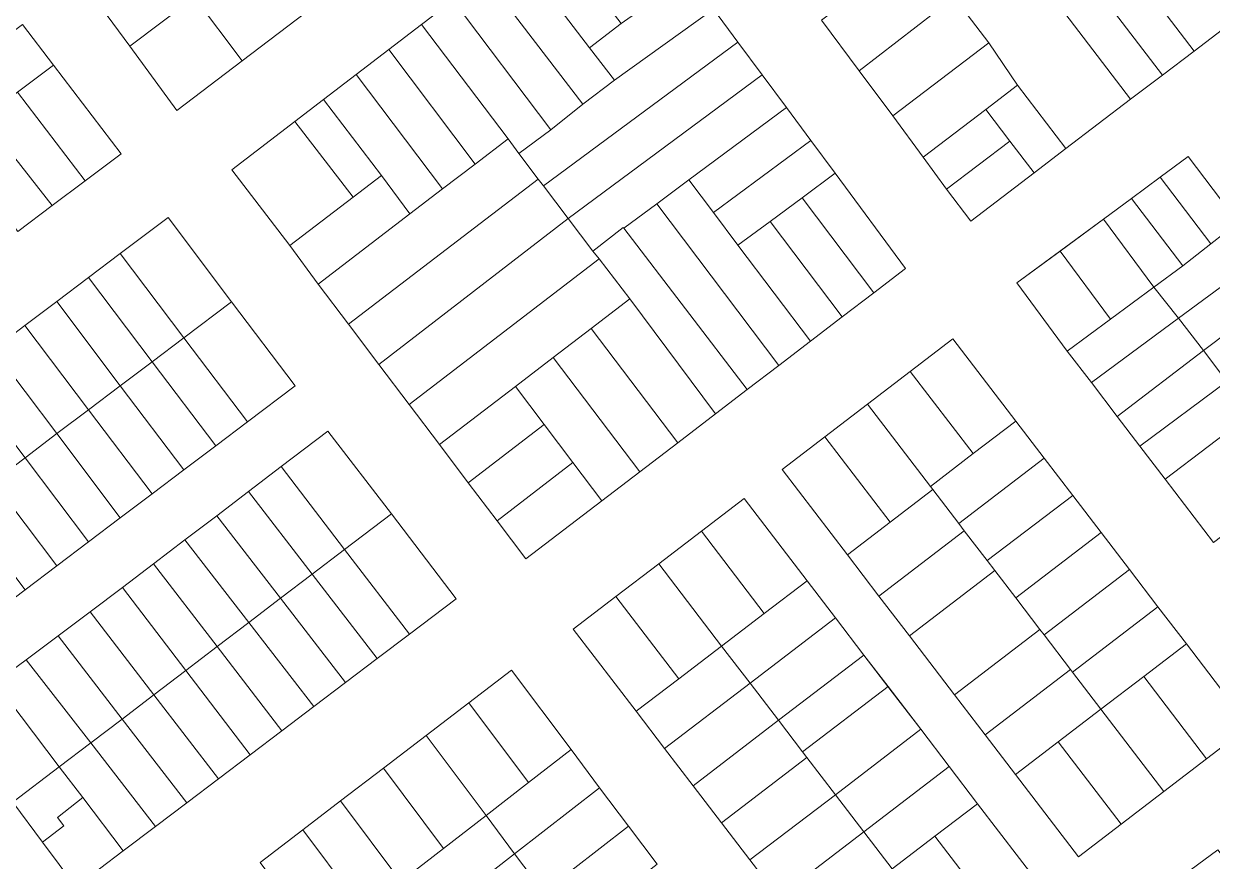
# Model space of a CAD drawing. Header units: metres. Extents: x 3873 to 16340, y -5213 to 3289.
# Drawn here: x 4429 to 4727.4, y 987.9 to 1198.2 of the extents above; entities that cross this region are included whole.
import ezdxf

# ---------------------------------------------------------------- set-up
doc = ezdxf.new("R2010")
doc.units = ezdxf.units.M
doc.layers.add('CONTEXTO-MANZANAS', color=8, linetype='Continuous', lineweight=0, plot=False)
doc.layers.add('CONTEXTO-PARCELAS', color=9, linetype='Continuous', lineweight=0, plot=False)

msp = doc.modelspace()

# ---------------------------------------------------------------- linework, layer by layer
at = {"layer": 'CONTEXTO-MANZANAS'}
for points in [[(4492.44, 1346.2), (4511.56, 1320.54), (4518.13, 1311.72), (4524.7, 1302.9), (4531.27, 1294.08), (4537.85, 1285.26), (4544.42, 1276.44), (4564.13, 1249.98), (4556.28, 1243.99), (4548.43, 1238.01), (4540.77, 1232.17), (4530.1, 1224.04), (4522.57, 1218.29), (4515.35, 1212.79), (4507.78, 1207.04), (4499.82, 1200.98), (4483.88, 1188.82), (4467.5, 1176.35), (4455.66, 1192.51), (4448.57, 1202.17), (4441.47, 1211.85), (4429.07, 1228.79), (4409.78, 1255.07)], [(4602.25, 1201.82), (4608.35, 1193.57), (4614.44, 1185.35), (4620.53, 1177.1), (4626.66, 1168.85), (4632.75, 1160.63), (4650.44, 1136.7), (4642.47, 1130.6), (4634.53, 1124.54), (4626.6, 1118.48), (4618.63, 1112.38), (4610.69, 1106.32), (4602.75, 1100.23), (4593.22, 1092.95), (4583.69, 1085.67), (4574.16, 1078.35), (4555.1, 1063.79), (4547.88, 1073.35), (4540.63, 1082.92), (4533.41, 1092.51), (4525.78, 1102.57), (4518.19, 1112.63), (4510.57, 1122.7), (4502.94, 1132.79), (4495.83, 1142.45), (4481.25, 1161.51), (4497.13, 1173.66), (4504.28, 1179.13), (4512.5, 1185.42), (4520.69, 1191.67), (4528.91, 1197.95), (4536.85, 1204.04)], [(4738.24, 1203.02), (4722.87, 1191.32), (4714.92, 1185.26), (4706.96, 1179.2), (4690.68, 1166.81), (4682.72, 1160.75), (4666.81, 1148.63), (4660.75, 1156.59), (4654.88, 1164.68), (4647.22, 1175.01), (4638.75, 1186.38), (4629.32, 1199.07)], [(4428.72, 1197.95), (4436.47, 1187.79), (4453.47, 1165.51), (4444.41, 1158.7), (4436.19, 1152.51), (4427.57, 1146.04)], [(4707.13, 1154.29), (4714.35, 1159.63), (4721.41, 1164.85), (4733.94, 1148.23)], [(4727.75, 1067.88), (4715.63, 1083.79), (4709.25, 1092.13), (4703.56, 1099.57), (4697.13, 1108.04), (4691.04, 1115.99), (4678.41, 1133.08), (4700.12, 1149.13), (4707.13, 1154.29)], [(4445.28, 1134.45), (4453.28, 1140.48), (4465.25, 1149.51), (4481.22, 1128.35), (4497.19, 1107.23), (4485.22, 1098.17), (4477.25, 1092.17), (4469.25, 1086.13), (4461.28, 1080.13), (4453.28, 1074.1), (4445.32, 1068.07), (4437.35, 1062.04), (4429.35, 1056.01), (4421.38, 1050.01)], [(4421.35, 1116.38), (4429.32, 1122.38), (4437.32, 1128.42), (4445.28, 1134.45)], [(4662.32, 1119.06), (4678.12, 1098.41), (4685.26, 1089.08), (4692.4, 1079.74), (4699.53, 1070.41), (4706.67, 1061.08), (4713.81, 1051.75), (4720.95, 1042.42), (4736.75, 1021.76), (4726.03, 1013.56), (4715.31, 1005.36), (4704.58, 997.16), (4693.86, 988.95), (4678.06, 1009.6), (4670.4, 1019.63), (4662.72, 1029.66), (4651.42, 1044.43), (4643.75, 1054.46), (4635.84, 1064.81), (4619.43, 1086.25), (4630.15, 1094.45), (4640.87, 1102.65), (4651.6, 1110.86), (4662.32, 1119.06)], [(4485.44, 1080.67), (4493.66, 1086.95), (4505.41, 1095.85), (4521.38, 1075.13), (4537.6, 1053.76), (4525.91, 1044.92), (4517.78, 1038.76), (4509.82, 1032.73), (4501.85, 1026.7), (4493.85, 1020.63), (4485.88, 1014.6), (4477.91, 1008.57), (4469.94, 1002.54), (4462.13, 996.6), (4454, 990.48), (4442.1, 981.45), (4433.75, 992.67), (4426.28, 1002.67)], [(4421.85, 1032.7), (4429.6, 1038.45), (4437.63, 1044.42), (4445.72, 1050.45), (4453.85, 1056.63), (4461.57, 1062.51), (4469.5, 1068.57), (4477.47, 1074.6), (4485.44, 1080.67)], [(4618.5, 978.84), (4611.36, 988.17), (4604.22, 997.5), (4597.09, 1006.83), (4589.95, 1016.17), (4582.81, 1025.5), (4567.01, 1046.15), (4577.73, 1054.35), (4588.45, 1062.55), (4599.18, 1070.76), (4609.9, 1078.96)], [(4609.9, 1078.96), (4625.7, 1058.31), (4632.84, 1048.98), (4639.98, 1039.64), (4647.11, 1030.31), (4654.25, 1020.98), (4661.39, 1011.65), (4668.53, 1002.31), (4684.33, 981.66)], [(4499.07, 995.73), (4508.6, 1003.01), (4519.32, 1011.23), (4530.03, 1019.42), (4540.75, 1027.63), (4551.47, 1035.82), (4566.44, 1015.88), (4573.63, 1006.29), (4580.85, 996.7), (4588.03, 987.1)], [(4488.35, 987.54), (4499.07, 995.73)], [(4758.91, 862.98), (4726.94, 838.82), (4693.01, 883.22), (4678.44, 902.29), (4672.38, 910.23), (4666.13, 918.38), (4654.07, 934.17), (4664.63, 942.13), (4663.97, 942.98), (4674.1, 950.1), (4674.47, 949.57), (4675.42, 950.3), (4682.74, 955.93), (4685.92, 958.37), (4697.8, 967.51), (4708, 975.35), (4718.6, 983.17), (4728.85, 990.7)]]:
    msp.add_lwpolyline(points, dxfattribs=at)
at = {"layer": 'CONTEXTO-PARCELAS'}
for points in [[(4722.87, 1191.32), (4684.78, 1241.32), (4700.69, 1253.45), (4700.97, 1253.07), (4710.1, 1240.82), (4718.81, 1229.1), (4738.24, 1203.02), (4722.87, 1191.32)], [(4722.87, 1191.32), (4684.78, 1241.32), (4700.69, 1253.45), (4700.97, 1253.07), (4710.1, 1240.82), (4718.81, 1229.1), (4738.24, 1203.02), (4722.87, 1191.32)], [(4684.78, 1241.32), (4722.87, 1191.32), (4714.92, 1185.26), (4688.95, 1219.35), (4681, 1213.29), (4669.77, 1229.88), (4677.07, 1235.44), (4684.78, 1241.32)], [(4684.78, 1241.32), (4722.87, 1191.32), (4714.92, 1185.26), (4688.95, 1219.35), (4681, 1213.29), (4669.77, 1229.88), (4677.07, 1235.44), (4684.78, 1241.32)], [(4483.88, 1188.82), (4471.91, 1204.85), (4464.75, 1214.48), (4457.57, 1224.1), (4472.69, 1235.41), (4499.82, 1200.98), (4483.88, 1188.82)], [(4483.88, 1188.82), (4471.91, 1204.85), (4464.75, 1214.48), (4457.57, 1224.1), (4472.69, 1235.41), (4499.82, 1200.98), (4483.88, 1188.82)], [(4483.88, 1188.82), (4471.91, 1204.85), (4464.75, 1214.48), (4457.57, 1224.1), (4472.69, 1235.41), (4499.82, 1200.98), (4483.88, 1188.82)], [(4690.68, 1166.81), (4678.56, 1182.72), (4671.35, 1193.38), (4662.63, 1204.82), (4653.86, 1217.76), (4669.77, 1229.88), (4681, 1213.29), (4706.96, 1179.2), (4690.68, 1166.81)], [(4690.68, 1166.81), (4678.56, 1182.72), (4671.35, 1193.38), (4662.63, 1204.82), (4653.86, 1217.76), (4669.77, 1229.88), (4681, 1213.29), (4706.96, 1179.2), (4690.68, 1166.81)], [(4552.72, 1216.18), (4560.66, 1222.26), (4579.05, 1198.24), (4571.11, 1192.16), (4552.72, 1216.18)], [(4552.72, 1216.18), (4560.66, 1222.26), (4579.05, 1198.24), (4571.11, 1192.16), (4552.72, 1216.18)], [(4638.75, 1186.38), (4629.32, 1199.07), (4653.86, 1217.76), (4662.63, 1204.82), (4638.75, 1186.38)], [(4638.75, 1186.38), (4629.32, 1199.07), (4653.86, 1217.76), (4662.63, 1204.82), (4638.75, 1186.38)], [(4688.95, 1219.35), (4714.92, 1185.26), (4706.96, 1179.2), (4681, 1213.29), (4688.95, 1219.35)], [(4688.95, 1219.35), (4714.92, 1185.26), (4706.96, 1179.2), (4681, 1213.29), (4688.95, 1219.35)], [(4552.72, 1216.18), (4571.11, 1192.16), (4577.35, 1184.03), (4569.41, 1177.95), (4544.78, 1210.1), (4552.72, 1216.18)], [(4552.72, 1216.18), (4571.11, 1192.16), (4577.35, 1184.03), (4569.41, 1177.95), (4544.78, 1210.1), (4552.72, 1216.18)], [(4455.66, 1192.51), (4448.57, 1202.17), (4464.75, 1214.48), (4471.91, 1204.85), (4455.66, 1192.51)], [(4455.66, 1192.51), (4448.57, 1202.17), (4464.75, 1214.48), (4471.91, 1204.85), (4455.66, 1192.51)], [(4455.66, 1192.51), (4448.57, 1202.17), (4464.75, 1214.48), (4471.91, 1204.85), (4455.66, 1192.51)], [(4536.85, 1204.04), (4544.78, 1210.1), (4569.41, 1177.95), (4561.38, 1171.57), (4536.85, 1204.04)], [(4536.85, 1204.04), (4544.78, 1210.1), (4569.41, 1177.95), (4561.38, 1171.57), (4536.85, 1204.04)], [(4587.09, 1203.88), (4596.13, 1210.11), (4602.25, 1201.82), (4577.35, 1184.03), (4571.11, 1192.16), (4579.05, 1198.24), (4587.09, 1203.88)], [(4587.09, 1203.88), (4596.13, 1210.11), (4602.25, 1201.82), (4577.35, 1184.03), (4571.11, 1192.16), (4579.05, 1198.24), (4587.09, 1203.88)], [(4467.5, 1176.35), (4455.66, 1192.51), (4471.91, 1204.85), (4483.88, 1188.82), (4467.5, 1176.35)], [(4467.5, 1176.35), (4455.66, 1192.51), (4471.91, 1204.85), (4483.88, 1188.82), (4467.5, 1176.35)], [(4467.5, 1176.35), (4455.66, 1192.51), (4471.91, 1204.85), (4483.88, 1188.82), (4467.5, 1176.35)], [(4553.35, 1165.63), (4550.63, 1169.23), (4528.91, 1197.95), (4536.85, 1204.04), (4561.38, 1171.57), (4553.35, 1165.63)], [(4553.35, 1165.63), (4550.63, 1169.23), (4528.91, 1197.95), (4536.85, 1204.04), (4561.38, 1171.57), (4553.35, 1165.63)], [(4647.22, 1175.01), (4638.75, 1186.38), (4662.63, 1204.82), (4671.35, 1193.38), (4647.22, 1175.01)], [(4647.22, 1175.01), (4638.75, 1186.38), (4662.63, 1204.82), (4671.35, 1193.38), (4647.22, 1175.01)], [(4569.41, 1177.95), (4577.35, 1184.03), (4602.25, 1201.82), (4608.35, 1193.57), (4559.53, 1157.45), (4558.22, 1159.17), (4553.35, 1165.63), (4561.38, 1171.57), (4569.41, 1177.95)], [(4569.41, 1177.95), (4577.35, 1184.03), (4602.25, 1201.82), (4608.35, 1193.57), (4559.53, 1157.45), (4558.22, 1159.17), (4553.35, 1165.63), (4561.38, 1171.57), (4569.41, 1177.95)], [(4406.94, 1181.57), (4428.72, 1197.95), (4436.47, 1187.79), (4427.47, 1181.01), (4418.88, 1174.54), (4414.6, 1171.32), (4406.94, 1181.57)], [(4406.94, 1181.57), (4428.72, 1197.95), (4436.47, 1187.79), (4427.47, 1181.01), (4418.88, 1174.54), (4414.6, 1171.32), (4406.94, 1181.57)], [(4542.41, 1162.95), (4520.69, 1191.67), (4528.91, 1197.95), (4550.63, 1169.23), (4542.41, 1162.95)], [(4542.41, 1162.95), (4520.69, 1191.67), (4528.91, 1197.95), (4550.63, 1169.23), (4542.41, 1162.95)], [(4534.19, 1156.7), (4512.5, 1185.42), (4520.69, 1191.67), (4542.41, 1162.95), (4534.19, 1156.7)], [(4534.19, 1156.7), (4512.5, 1185.42), (4520.69, 1191.67), (4542.41, 1162.95), (4534.19, 1156.7)], [(4559.53, 1157.45), (4608.35, 1193.57), (4614.44, 1185.35), (4565.72, 1149.26), (4559.53, 1157.45)], [(4559.53, 1157.45), (4608.35, 1193.57), (4614.44, 1185.35), (4565.72, 1149.26), (4559.53, 1157.45)], [(4647.22, 1175.01), (4671.35, 1193.38), (4678.56, 1182.72), (4670.6, 1176.66), (4654.88, 1164.68), (4647.22, 1175.01)], [(4647.22, 1175.01), (4671.35, 1193.38), (4678.56, 1182.72), (4670.6, 1176.66), (4654.88, 1164.68), (4647.22, 1175.01)], [(4427.47, 1181.01), (4436.47, 1187.79), (4453.47, 1165.51), (4444.41, 1158.7), (4427.47, 1181.01)], [(4427.47, 1181.01), (4436.47, 1187.79), (4453.47, 1165.51), (4444.41, 1158.7), (4427.47, 1181.01)], [(4518.86, 1160.08), (4504.28, 1179.13), (4512.5, 1185.42), (4534.19, 1156.7), (4526, 1150.42), (4518.86, 1160.08)], [(4518.86, 1160.08), (4504.28, 1179.13), (4512.5, 1185.42), (4534.19, 1156.7), (4526, 1150.42), (4518.86, 1160.08)], [(4565.72, 1149.26), (4614.44, 1185.35), (4620.53, 1177.1), (4596, 1158.95), (4587.97, 1152.98), (4579.69, 1146.85), (4579.53, 1147.04), (4571.88, 1141.1), (4565.72, 1149.26)], [(4565.72, 1149.26), (4614.44, 1185.35), (4620.53, 1177.1), (4596, 1158.95), (4587.97, 1152.98), (4579.69, 1146.85), (4579.53, 1147.04), (4571.88, 1141.1), (4565.72, 1149.26)], [(4678.56, 1182.72), (4690.68, 1166.81), (4682.72, 1160.75), (4676.66, 1168.71), (4670.6, 1176.66), (4678.56, 1182.72)], [(4678.56, 1182.72), (4690.68, 1166.81), (4682.72, 1160.75), (4676.66, 1168.71), (4670.6, 1176.66), (4678.56, 1182.72)], [(4418.88, 1174.54), (4427.47, 1181.01), (4444.41, 1158.7), (4436.19, 1152.51), (4418.88, 1174.54)], [(4418.88, 1174.54), (4427.47, 1181.01), (4444.41, 1158.7), (4436.19, 1152.51), (4418.88, 1174.54)], [(4504.28, 1179.13), (4518.86, 1160.08), (4511.72, 1154.61), (4497.13, 1173.66), (4504.28, 1179.13)], [(4504.28, 1179.13), (4518.86, 1160.08), (4511.72, 1154.61), (4497.13, 1173.66), (4504.28, 1179.13)], [(4596, 1158.95), (4620.53, 1177.1), (4626.66, 1168.85), (4602.19, 1150.76), (4596, 1158.95)], [(4596, 1158.95), (4620.53, 1177.1), (4626.66, 1168.85), (4602.19, 1150.76), (4596, 1158.95)], [(4670.6, 1176.66), (4676.66, 1168.71), (4660.75, 1156.59), (4654.88, 1164.68), (4670.6, 1176.66)], [(4670.6, 1176.66), (4676.66, 1168.71), (4660.75, 1156.59), (4654.88, 1164.68), (4670.6, 1176.66)], [(4427.57, 1146.04), (4410.35, 1168.1), (4414.6, 1171.32), (4418.88, 1174.54), (4436.19, 1152.51), (4427.57, 1146.04)], [(4427.57, 1146.04), (4410.35, 1168.1), (4414.6, 1171.32), (4418.88, 1174.54), (4436.19, 1152.51), (4427.57, 1146.04)], [(4497.13, 1173.66), (4511.72, 1154.61), (4495.83, 1142.45), (4481.25, 1161.51), (4497.13, 1173.66)], [(4497.13, 1173.66), (4511.72, 1154.61), (4495.83, 1142.45), (4481.25, 1161.51), (4497.13, 1173.66)], [(4502.94, 1132.79), (4526, 1150.42), (4534.19, 1156.7), (4542.41, 1162.95), (4550.63, 1169.23), (4553.35, 1165.63), (4558.22, 1159.17), (4510.57, 1122.7), (4502.94, 1132.79)], [(4502.94, 1132.79), (4526, 1150.42), (4534.19, 1156.7), (4542.41, 1162.95), (4550.63, 1169.23), (4553.35, 1165.63), (4558.22, 1159.17), (4510.57, 1122.7), (4502.94, 1132.79)], [(4602.19, 1150.76), (4626.66, 1168.85), (4632.75, 1160.63), (4624.44, 1154.48), (4616.41, 1148.54), (4608.35, 1142.57), (4602.19, 1150.76)], [(4602.19, 1150.76), (4626.66, 1168.85), (4632.75, 1160.63), (4624.44, 1154.48), (4616.41, 1148.54), (4608.35, 1142.57), (4602.19, 1150.76)], [(4676.66, 1168.71), (4682.72, 1160.75), (4666.81, 1148.63), (4660.75, 1156.59), (4676.66, 1168.71)], [(4676.66, 1168.71), (4682.72, 1160.75), (4666.81, 1148.63), (4660.75, 1156.59), (4676.66, 1168.71)], [(4727.13, 1142.88), (4714.35, 1159.63), (4721.41, 1164.85), (4733.94, 1148.23), (4727.13, 1142.88)], [(4727.13, 1142.88), (4714.35, 1159.63), (4721.41, 1164.85), (4733.94, 1148.23), (4727.13, 1142.88)], [(4518.86, 1160.08), (4526, 1150.42), (4502.94, 1132.79), (4495.83, 1142.45), (4511.72, 1154.61), (4518.86, 1160.08)], [(4518.86, 1160.08), (4526, 1150.42), (4502.94, 1132.79), (4495.83, 1142.45), (4511.72, 1154.61), (4518.86, 1160.08)], [(4518.19, 1112.63), (4510.57, 1122.7), (4558.22, 1159.17), (4559.53, 1157.45), (4565.72, 1149.26), (4518.19, 1112.63)], [(4518.19, 1112.63), (4510.57, 1122.7), (4558.22, 1159.17), (4559.53, 1157.45), (4565.72, 1149.26), (4518.19, 1112.63)], [(4618.63, 1112.38), (4587.97, 1152.98), (4596, 1158.95), (4602.19, 1150.76), (4608.35, 1142.57), (4626.6, 1118.48), (4618.63, 1112.38)], [(4618.63, 1112.38), (4587.97, 1152.98), (4596, 1158.95), (4602.19, 1150.76), (4608.35, 1142.57), (4626.6, 1118.48), (4618.63, 1112.38)], [(4624.44, 1154.48), (4632.75, 1160.63), (4650.44, 1136.7), (4642.47, 1130.6), (4624.44, 1154.48)], [(4624.44, 1154.48), (4632.75, 1160.63), (4650.44, 1136.7), (4642.47, 1130.6), (4624.44, 1154.48)], [(4707.13, 1154.29), (4714.35, 1159.63), (4727.13, 1142.88), (4720.03, 1137.35), (4707.13, 1154.29)], [(4707.13, 1154.29), (4714.35, 1159.63), (4727.13, 1142.88), (4720.03, 1137.35), (4707.13, 1154.29)], [(4579.69, 1146.85), (4587.97, 1152.98), (4618.63, 1112.38), (4610.69, 1106.32), (4579.69, 1146.85)], [(4579.69, 1146.85), (4587.97, 1152.98), (4618.63, 1112.38), (4610.69, 1106.32), (4579.69, 1146.85)], [(4634.53, 1124.54), (4616.41, 1148.54), (4624.44, 1154.48), (4642.47, 1130.6), (4634.53, 1124.54)], [(4634.53, 1124.54), (4616.41, 1148.54), (4624.44, 1154.48), (4642.47, 1130.6), (4634.53, 1124.54)], [(4712.76, 1132.04), (4700.12, 1149.13), (4707.13, 1154.29), (4720.03, 1137.35), (4712.76, 1132.04)], [(4712.76, 1132.04), (4700.12, 1149.13), (4707.13, 1154.29), (4720.03, 1137.35), (4712.76, 1132.04)], [(4469.25, 1119.32), (4453.28, 1140.48), (4465.25, 1149.51), (4481.22, 1128.35), (4469.25, 1119.32)], [(4469.25, 1119.32), (4453.28, 1140.48), (4465.25, 1149.51), (4481.22, 1128.35), (4469.25, 1119.32)], [(4469.25, 1119.32), (4453.28, 1140.48), (4465.25, 1149.51), (4481.22, 1128.35), (4469.25, 1119.32)], [(4518.19, 1112.63), (4565.72, 1149.26), (4571.88, 1141.1), (4573.53, 1139.1), (4525.78, 1102.57), (4518.19, 1112.63)], [(4518.19, 1112.63), (4565.72, 1149.26), (4571.88, 1141.1), (4573.53, 1139.1), (4525.78, 1102.57), (4518.19, 1112.63)], [(4700.12, 1149.13), (4712.76, 1132.04), (4701.91, 1124.02), (4689.27, 1141.1), (4700.12, 1149.13)], [(4700.12, 1149.13), (4712.76, 1132.04), (4701.91, 1124.02), (4689.27, 1141.1), (4700.12, 1149.13)], [(4602.75, 1100.23), (4581.19, 1129.07), (4573.53, 1139.1), (4571.88, 1141.1), (4579.53, 1147.04), (4579.69, 1146.85), (4610.69, 1106.32), (4602.75, 1100.23)], [(4602.75, 1100.23), (4581.19, 1129.07), (4573.53, 1139.1), (4571.88, 1141.1), (4579.53, 1147.04), (4579.69, 1146.85), (4610.69, 1106.32), (4602.75, 1100.23)], [(4626.6, 1118.48), (4608.35, 1142.57), (4616.41, 1148.54), (4634.53, 1124.54), (4626.6, 1118.48)], [(4626.6, 1118.48), (4608.35, 1142.57), (4616.41, 1148.54), (4634.53, 1124.54), (4626.6, 1118.48)], [(4718.97, 1124.2), (4712.76, 1132.04), (4720.03, 1137.35), (4727.13, 1142.88), (4733.94, 1148.23), (4740.22, 1139.92), (4718.97, 1124.2)], [(4718.97, 1124.2), (4712.76, 1132.04), (4720.03, 1137.35), (4727.13, 1142.88), (4733.94, 1148.23), (4740.22, 1139.92), (4718.97, 1124.2)], [(4445.28, 1134.45), (4453.28, 1140.48), (4469.25, 1119.32), (4461.28, 1113.29), (4445.28, 1134.45)], [(4445.28, 1134.45), (4453.28, 1140.48), (4469.25, 1119.32), (4461.28, 1113.29), (4445.28, 1134.45)], [(4445.28, 1134.45), (4453.28, 1140.48), (4469.25, 1119.32), (4461.28, 1113.29), (4445.28, 1134.45)], [(4689.27, 1141.1), (4701.91, 1124.02), (4691.04, 1115.99), (4678.41, 1133.08), (4689.27, 1141.1)], [(4689.27, 1141.1), (4701.91, 1124.02), (4691.04, 1115.99), (4678.41, 1133.08), (4689.27, 1141.1)], [(4718.97, 1124.2), (4740.22, 1139.92), (4746.25, 1131.92), (4725.22, 1116.1), (4718.97, 1124.2)], [(4718.97, 1124.2), (4740.22, 1139.92), (4746.25, 1131.92), (4725.22, 1116.1), (4718.97, 1124.2)], [(4533.41, 1092.51), (4525.78, 1102.57), (4573.53, 1139.1), (4581.19, 1129.07), (4571.53, 1121.67), (4562, 1114.38), (4552.47, 1107.07), (4533.41, 1092.51)], [(4533.41, 1092.51), (4525.78, 1102.57), (4573.53, 1139.1), (4581.19, 1129.07), (4571.53, 1121.67), (4562, 1114.38), (4552.47, 1107.07), (4533.41, 1092.51)], [(4437.32, 1128.42), (4445.28, 1134.45), (4461.28, 1113.29), (4453.28, 1107.26), (4437.32, 1128.42)], [(4437.32, 1128.42), (4445.28, 1134.45), (4461.28, 1113.29), (4453.28, 1107.26), (4437.32, 1128.42)], [(4437.32, 1128.42), (4445.28, 1134.45), (4461.28, 1113.29), (4453.28, 1107.26), (4437.32, 1128.42)], [(4691.04, 1115.99), (4701.91, 1124.02), (4712.76, 1132.04), (4718.97, 1124.2), (4697.13, 1108.04), (4691.04, 1115.99)], [(4691.04, 1115.99), (4701.91, 1124.02), (4712.76, 1132.04), (4718.97, 1124.2), (4697.13, 1108.04), (4691.04, 1115.99)], [(4725.22, 1116.1), (4746.25, 1131.92), (4752.25, 1123.95), (4731.1, 1108.29), (4725.22, 1116.1)], [(4725.22, 1116.1), (4746.25, 1131.92), (4752.25, 1123.95), (4731.1, 1108.29), (4725.22, 1116.1)], [(4429.32, 1122.38), (4437.32, 1128.42), (4453.28, 1107.26), (4445.32, 1101.23), (4429.32, 1122.38)], [(4429.32, 1122.38), (4437.32, 1128.42), (4453.28, 1107.26), (4445.32, 1101.23), (4429.32, 1122.38)], [(4429.32, 1122.38), (4437.32, 1128.42), (4453.28, 1107.26), (4445.32, 1101.23), (4429.32, 1122.38)], [(4469.25, 1119.32), (4481.22, 1128.35), (4497.19, 1107.23), (4485.22, 1098.17), (4469.25, 1119.32)], [(4469.25, 1119.32), (4481.22, 1128.35), (4497.19, 1107.23), (4485.22, 1098.17), (4469.25, 1119.32)], [(4469.25, 1119.32), (4481.22, 1128.35), (4497.19, 1107.23), (4485.22, 1098.17), (4469.25, 1119.32)], [(4593.22, 1092.95), (4571.53, 1121.67), (4581.19, 1129.07), (4602.75, 1100.23), (4593.22, 1092.95)], [(4593.22, 1092.95), (4571.53, 1121.67), (4581.19, 1129.07), (4602.75, 1100.23), (4593.22, 1092.95)], [(4437.35, 1095.23), (4421.35, 1116.38), (4429.32, 1122.38), (4445.32, 1101.23), (4437.35, 1095.23)], [(4437.35, 1095.23), (4421.35, 1116.38), (4429.32, 1122.38), (4445.32, 1101.23), (4437.35, 1095.23)], [(4437.35, 1095.23), (4421.35, 1116.38), (4429.32, 1122.38), (4445.32, 1101.23), (4437.35, 1095.23)], [(4697.13, 1108.04), (4718.97, 1124.2), (4725.22, 1116.1), (4703.56, 1099.57), (4697.13, 1108.04)], [(4697.13, 1108.04), (4718.97, 1124.2), (4725.22, 1116.1), (4703.56, 1099.57), (4697.13, 1108.04)], [(4477.25, 1092.17), (4461.28, 1113.29), (4469.25, 1119.32), (4485.22, 1098.17), (4477.25, 1092.17)], [(4477.25, 1092.17), (4461.28, 1113.29), (4469.25, 1119.32), (4485.22, 1098.17), (4477.25, 1092.17)], [(4477.25, 1092.17), (4461.28, 1113.29), (4469.25, 1119.32), (4485.22, 1098.17), (4477.25, 1092.17)], [(4583.69, 1085.67), (4562, 1114.38), (4571.53, 1121.67), (4593.22, 1092.95), (4583.69, 1085.67)], [(4583.69, 1085.67), (4562, 1114.38), (4571.53, 1121.67), (4593.22, 1092.95), (4583.69, 1085.67)], [(4662.32, 1119.06), (4678.12, 1098.41), (4667.39, 1090.21), (4651.6, 1110.86), (4662.32, 1119.06)], [(4662.32, 1119.06), (4678.12, 1098.41), (4667.39, 1090.21), (4651.6, 1110.86), (4662.32, 1119.06)], [(4662.32, 1119.06), (4678.12, 1098.41), (4667.39, 1090.21), (4651.6, 1110.86), (4662.32, 1119.06)], [(4429.35, 1089.2), (4413.35, 1110.35), (4421.35, 1116.38), (4437.35, 1095.23), (4429.35, 1089.2)], [(4429.35, 1089.2), (4413.35, 1110.35), (4421.35, 1116.38), (4437.35, 1095.23), (4429.35, 1089.2)], [(4429.35, 1089.2), (4413.35, 1110.35), (4421.35, 1116.38), (4437.35, 1095.23), (4429.35, 1089.2)], [(4709.25, 1092.13), (4703.56, 1099.57), (4725.22, 1116.1), (4731.1, 1108.29), (4709.25, 1092.13)], [(4709.25, 1092.13), (4703.56, 1099.57), (4725.22, 1116.1), (4731.1, 1108.29), (4709.25, 1092.13)], [(4469.25, 1086.13), (4453.28, 1107.26), (4461.28, 1113.29), (4477.25, 1092.17), (4469.25, 1086.13)], [(4469.25, 1086.13), (4453.28, 1107.26), (4461.28, 1113.29), (4477.25, 1092.17), (4469.25, 1086.13)], [(4469.25, 1086.13), (4453.28, 1107.26), (4461.28, 1113.29), (4477.25, 1092.17), (4469.25, 1086.13)], [(4574.16, 1078.35), (4566.91, 1087.95), (4559.69, 1097.51), (4552.47, 1107.07), (4562, 1114.38), (4583.69, 1085.67), (4574.16, 1078.35)], [(4574.16, 1078.35), (4566.91, 1087.95), (4559.69, 1097.51), (4552.47, 1107.07), (4562, 1114.38), (4583.69, 1085.67), (4574.16, 1078.35)], [(4405.38, 1104.32), (4413.35, 1110.35), (4429.35, 1089.2), (4421.38, 1083.17), (4405.38, 1104.32)], [(4405.38, 1104.32), (4413.35, 1110.35), (4429.35, 1089.2), (4421.38, 1083.17), (4405.38, 1104.32)], [(4405.38, 1104.32), (4413.35, 1110.35), (4429.35, 1089.2), (4421.38, 1083.17), (4405.38, 1104.32)], [(4651.6, 1110.86), (4667.39, 1090.21), (4656.67, 1082), (4640.87, 1102.65), (4651.6, 1110.86)], [(4651.6, 1110.86), (4667.39, 1090.21), (4656.67, 1082), (4640.87, 1102.65), (4651.6, 1110.86)], [(4651.6, 1110.86), (4667.39, 1090.21), (4656.67, 1082), (4640.87, 1102.65), (4651.6, 1110.86)], [(4445.32, 1101.23), (4453.28, 1107.26), (4469.25, 1086.13), (4461.28, 1080.13), (4445.32, 1101.23)], [(4445.32, 1101.23), (4453.28, 1107.26), (4469.25, 1086.13), (4461.28, 1080.13), (4445.32, 1101.23)], [(4445.32, 1101.23), (4453.28, 1107.26), (4469.25, 1086.13), (4461.28, 1080.13), (4445.32, 1101.23)], [(4709.25, 1092.13), (4731.1, 1108.29), (4737.2, 1100.23), (4715.63, 1083.79), (4709.25, 1092.13)], [(4709.25, 1092.13), (4731.1, 1108.29), (4737.2, 1100.23), (4715.63, 1083.79), (4709.25, 1092.13)], [(4533.41, 1092.51), (4552.47, 1107.07), (4559.69, 1097.51), (4540.63, 1082.92), (4533.41, 1092.51)], [(4533.41, 1092.51), (4552.47, 1107.07), (4559.69, 1097.51), (4540.63, 1082.92), (4533.41, 1092.51)], [(4437.35, 1095.23), (4445.32, 1101.23), (4461.28, 1080.13), (4453.28, 1074.1), (4437.35, 1095.23)], [(4437.35, 1095.23), (4445.32, 1101.23), (4461.28, 1080.13), (4453.28, 1074.1), (4437.35, 1095.23)], [(4437.35, 1095.23), (4445.32, 1101.23), (4461.28, 1080.13), (4453.28, 1074.1), (4437.35, 1095.23)], [(4640.87, 1102.65), (4656.67, 1082), (4657.28, 1081.21), (4646.56, 1073.01), (4630.15, 1094.45), (4640.87, 1102.65)], [(4640.87, 1102.65), (4656.67, 1082), (4657.28, 1081.21), (4646.56, 1073.01), (4630.15, 1094.45), (4640.87, 1102.65)], [(4640.87, 1102.65), (4656.67, 1082), (4657.28, 1081.21), (4646.56, 1073.01), (4630.15, 1094.45), (4640.87, 1102.65)], [(4678.12, 1098.41), (4685.26, 1089.08), (4663.81, 1072.67), (4657.28, 1081.21), (4656.67, 1082), (4667.39, 1090.21), (4678.12, 1098.41)], [(4678.12, 1098.41), (4685.26, 1089.08), (4663.81, 1072.67), (4657.28, 1081.21), (4656.67, 1082), (4667.39, 1090.21), (4678.12, 1098.41)], [(4678.12, 1098.41), (4685.26, 1089.08), (4663.81, 1072.67), (4657.28, 1081.21), (4656.67, 1082), (4667.39, 1090.21), (4678.12, 1098.41)], [(4715.63, 1083.79), (4737.2, 1100.23), (4743.42, 1091.96), (4749.24, 1084.23), (4727.75, 1067.88), (4715.63, 1083.79)], [(4715.63, 1083.79), (4737.2, 1100.23), (4743.42, 1091.96), (4749.24, 1084.23), (4727.75, 1067.88), (4715.63, 1083.79)], [(4429.35, 1089.2), (4437.35, 1095.23), (4453.28, 1074.1), (4445.32, 1068.07), (4429.35, 1089.2)], [(4429.35, 1089.2), (4437.35, 1095.23), (4453.28, 1074.1), (4445.32, 1068.07), (4429.35, 1089.2)], [(4429.35, 1089.2), (4437.35, 1095.23), (4453.28, 1074.1), (4445.32, 1068.07), (4429.35, 1089.2)], [(4509.6, 1066.17), (4493.66, 1086.95), (4505.41, 1095.85), (4521.38, 1075.13), (4509.6, 1066.17)], [(4509.6, 1066.17), (4493.66, 1086.95), (4505.41, 1095.85), (4521.38, 1075.13), (4509.6, 1066.17)], [(4509.6, 1066.17), (4493.66, 1086.95), (4505.41, 1095.85), (4521.38, 1075.13), (4509.6, 1066.17)], [(4547.88, 1073.35), (4540.63, 1082.92), (4559.69, 1097.51), (4566.91, 1087.95), (4547.88, 1073.35)], [(4547.88, 1073.35), (4540.63, 1082.92), (4559.69, 1097.51), (4566.91, 1087.95), (4547.88, 1073.35)], [(4630.15, 1094.45), (4646.56, 1073.01), (4635.84, 1064.81), (4619.43, 1086.25), (4630.15, 1094.45)], [(4630.15, 1094.45), (4646.56, 1073.01), (4635.84, 1064.81), (4619.43, 1086.25), (4630.15, 1094.45)], [(4630.15, 1094.45), (4646.56, 1073.01), (4635.84, 1064.81), (4619.43, 1086.25), (4630.15, 1094.45)], [(4437.35, 1062.04), (4421.38, 1083.17), (4429.35, 1089.2), (4445.32, 1068.07), (4437.35, 1062.04)], [(4437.35, 1062.04), (4421.38, 1083.17), (4429.35, 1089.2), (4445.32, 1068.07), (4437.35, 1062.04)], [(4437.35, 1062.04), (4421.38, 1083.17), (4429.35, 1089.2), (4445.32, 1068.07), (4437.35, 1062.04)], [(4485.44, 1080.67), (4493.66, 1086.95), (4509.6, 1066.17), (4501.44, 1059.95), (4485.44, 1080.67)], [(4485.44, 1080.67), (4493.66, 1086.95), (4509.6, 1066.17), (4501.44, 1059.95), (4485.44, 1080.67)], [(4485.44, 1080.67), (4493.66, 1086.95), (4509.6, 1066.17), (4501.44, 1059.95), (4485.44, 1080.67)], [(4547.88, 1073.35), (4566.91, 1087.95), (4574.16, 1078.35), (4555.1, 1063.79), (4547.88, 1073.35)], [(4547.88, 1073.35), (4566.91, 1087.95), (4574.16, 1078.35), (4555.1, 1063.79), (4547.88, 1073.35)], [(4685.26, 1089.08), (4692.4, 1079.74), (4670.95, 1063.34), (4665.19, 1070.87), (4663.81, 1072.67), (4685.26, 1089.08)], [(4685.26, 1089.08), (4692.4, 1079.74), (4670.95, 1063.34), (4665.19, 1070.87), (4663.81, 1072.67), (4685.26, 1089.08)], [(4685.26, 1089.08), (4692.4, 1079.74), (4670.95, 1063.34), (4665.19, 1070.87), (4663.81, 1072.67), (4685.26, 1089.08)], [(4429.35, 1056.01), (4413.38, 1077.13), (4421.38, 1083.17), (4437.35, 1062.04), (4429.35, 1056.01)], [(4429.35, 1056.01), (4413.38, 1077.13), (4421.38, 1083.17), (4437.35, 1062.04), (4429.35, 1056.01)], [(4429.35, 1056.01), (4413.38, 1077.13), (4421.38, 1083.17), (4437.35, 1062.04), (4429.35, 1056.01)], [(4477.47, 1074.6), (4485.44, 1080.67), (4501.44, 1059.95), (4493.47, 1053.88), (4477.47, 1074.6)], [(4477.47, 1074.6), (4485.44, 1080.67), (4501.44, 1059.95), (4493.47, 1053.88), (4477.47, 1074.6)], [(4477.47, 1074.6), (4485.44, 1080.67), (4501.44, 1059.95), (4493.47, 1053.88), (4477.47, 1074.6)], [(4643.75, 1054.46), (4635.84, 1064.81), (4646.56, 1073.01), (4657.28, 1081.21), (4663.81, 1072.67), (4665.19, 1070.87), (4643.75, 1054.46)], [(4643.75, 1054.46), (4635.84, 1064.81), (4646.56, 1073.01), (4657.28, 1081.21), (4663.81, 1072.67), (4665.19, 1070.87), (4643.75, 1054.46)], [(4643.75, 1054.46), (4635.84, 1064.81), (4646.56, 1073.01), (4657.28, 1081.21), (4663.81, 1072.67), (4665.19, 1070.87), (4643.75, 1054.46)], [(4609.9, 1078.96), (4625.7, 1058.31), (4614.97, 1050.11), (4599.18, 1070.76), (4609.9, 1078.96)], [(4609.9, 1078.96), (4625.7, 1058.31), (4614.97, 1050.11), (4599.18, 1070.76), (4609.9, 1078.96)], [(4692.4, 1079.74), (4699.53, 1070.41), (4678.09, 1054.01), (4672.86, 1060.84), (4670.95, 1063.34), (4692.4, 1079.74)], [(4692.4, 1079.74), (4699.53, 1070.41), (4678.09, 1054.01), (4672.86, 1060.84), (4670.95, 1063.34), (4692.4, 1079.74)], [(4692.4, 1079.74), (4699.53, 1070.41), (4678.09, 1054.01), (4672.86, 1060.84), (4670.95, 1063.34), (4692.4, 1079.74)], [(4405.41, 1071.13), (4413.38, 1077.13), (4429.35, 1056.01), (4421.38, 1050.01), (4405.41, 1071.13)], [(4405.41, 1071.13), (4413.38, 1077.13), (4429.35, 1056.01), (4421.38, 1050.01), (4405.41, 1071.13)], [(4405.41, 1071.13), (4413.38, 1077.13), (4429.35, 1056.01), (4421.38, 1050.01), (4405.41, 1071.13)], [(4469.5, 1068.57), (4477.47, 1074.6), (4493.47, 1053.88), (4485.53, 1047.82), (4469.5, 1068.57)], [(4469.5, 1068.57), (4477.47, 1074.6), (4493.47, 1053.88), (4485.53, 1047.82), (4469.5, 1068.57)], [(4469.5, 1068.57), (4477.47, 1074.6), (4493.47, 1053.88), (4485.53, 1047.82), (4469.5, 1068.57)], [(4509.6, 1066.17), (4521.38, 1075.13), (4537.6, 1053.76), (4525.91, 1044.92), (4509.6, 1066.17)], [(4509.6, 1066.17), (4521.38, 1075.13), (4537.6, 1053.76), (4525.91, 1044.92), (4509.6, 1066.17)], [(4509.6, 1066.17), (4521.38, 1075.13), (4537.6, 1053.76), (4525.91, 1044.92), (4509.6, 1066.17)], [(4477.57, 1041.76), (4461.57, 1062.51), (4469.5, 1068.57), (4485.53, 1047.82), (4477.57, 1041.76)], [(4477.57, 1041.76), (4461.57, 1062.51), (4469.5, 1068.57), (4485.53, 1047.82), (4477.57, 1041.76)], [(4477.57, 1041.76), (4461.57, 1062.51), (4469.5, 1068.57), (4485.53, 1047.82), (4477.57, 1041.76)], [(4599.18, 1070.76), (4614.97, 1050.11), (4604.25, 1041.9), (4588.45, 1062.55), (4599.18, 1070.76)], [(4599.18, 1070.76), (4614.97, 1050.11), (4604.25, 1041.9), (4588.45, 1062.55), (4599.18, 1070.76)], [(4651.42, 1044.43), (4643.75, 1054.46), (4665.19, 1070.87), (4670.95, 1063.34), (4672.86, 1060.84), (4651.42, 1044.43)], [(4651.42, 1044.43), (4643.75, 1054.46), (4665.19, 1070.87), (4670.95, 1063.34), (4672.86, 1060.84), (4651.42, 1044.43)], [(4651.42, 1044.43), (4643.75, 1054.46), (4665.19, 1070.87), (4670.95, 1063.34), (4672.86, 1060.84), (4651.42, 1044.43)], [(4699.53, 1070.41), (4706.67, 1061.08), (4685.23, 1044.67), (4684.17, 1046.06), (4678.09, 1054.01), (4699.53, 1070.41)], [(4699.53, 1070.41), (4706.67, 1061.08), (4685.23, 1044.67), (4684.17, 1046.06), (4678.09, 1054.01), (4699.53, 1070.41)], [(4699.53, 1070.41), (4706.67, 1061.08), (4685.23, 1044.67), (4684.17, 1046.06), (4678.09, 1054.01), (4699.53, 1070.41)], [(4517.78, 1038.76), (4501.44, 1059.95), (4509.6, 1066.17), (4525.91, 1044.92), (4517.78, 1038.76)], [(4517.78, 1038.76), (4501.44, 1059.95), (4509.6, 1066.17), (4525.91, 1044.92), (4517.78, 1038.76)], [(4517.78, 1038.76), (4501.44, 1059.95), (4509.6, 1066.17), (4525.91, 1044.92), (4517.78, 1038.76)], [(4453.85, 1056.63), (4461.57, 1062.51), (4477.57, 1041.76), (4469.72, 1035.79), (4453.85, 1056.63)], [(4453.85, 1056.63), (4461.57, 1062.51), (4477.57, 1041.76), (4469.72, 1035.79), (4453.85, 1056.63)], [(4453.85, 1056.63), (4461.57, 1062.51), (4477.57, 1041.76), (4469.72, 1035.79), (4453.85, 1056.63)], [(4588.45, 1062.55), (4604.25, 1041.9), (4593.53, 1033.7), (4577.73, 1054.35), (4588.45, 1062.55)], [(4588.45, 1062.55), (4604.25, 1041.9), (4593.53, 1033.7), (4577.73, 1054.35), (4588.45, 1062.55)], [(4493.47, 1053.88), (4501.44, 1059.95), (4517.78, 1038.76), (4509.82, 1032.73), (4493.47, 1053.88)], [(4493.47, 1053.88), (4501.44, 1059.95), (4517.78, 1038.76), (4509.82, 1032.73), (4493.47, 1053.88)], [(4493.47, 1053.88), (4501.44, 1059.95), (4517.78, 1038.76), (4509.82, 1032.73), (4493.47, 1053.88)], [(4706.67, 1061.08), (4713.81, 1051.75), (4692.37, 1035.34), (4691.84, 1036.03), (4685.23, 1044.67), (4706.67, 1061.08)], [(4706.67, 1061.08), (4713.81, 1051.75), (4692.37, 1035.34), (4691.84, 1036.03), (4685.23, 1044.67), (4706.67, 1061.08)], [(4706.67, 1061.08), (4713.81, 1051.75), (4692.37, 1035.34), (4691.84, 1036.03), (4685.23, 1044.67), (4706.67, 1061.08)], [(4445.72, 1050.45), (4453.85, 1056.63), (4469.72, 1035.79), (4461.69, 1029.67), (4445.72, 1050.45)], [(4445.72, 1050.45), (4453.85, 1056.63), (4469.72, 1035.79), (4461.69, 1029.67), (4445.72, 1050.45)], [(4445.72, 1050.45), (4453.85, 1056.63), (4469.72, 1035.79), (4461.69, 1029.67), (4445.72, 1050.45)], [(4625.7, 1058.31), (4632.84, 1048.98), (4611.39, 1032.57), (4604.25, 1041.9), (4614.97, 1050.11), (4625.7, 1058.31)], [(4625.7, 1058.31), (4632.84, 1048.98), (4611.39, 1032.57), (4604.25, 1041.9), (4614.97, 1050.11), (4625.7, 1058.31)], [(4485.53, 1047.82), (4493.47, 1053.88), (4509.82, 1032.73), (4501.85, 1026.7), (4485.53, 1047.82)], [(4485.53, 1047.82), (4493.47, 1053.88), (4509.82, 1032.73), (4501.85, 1026.7), (4485.53, 1047.82)], [(4485.53, 1047.82), (4493.47, 1053.88), (4509.82, 1032.73), (4501.85, 1026.7), (4485.53, 1047.82)], [(4593.53, 1033.7), (4582.81, 1025.5), (4567.01, 1046.15), (4577.73, 1054.35), (4593.53, 1033.7)], [(4593.53, 1033.7), (4582.81, 1025.5), (4567.01, 1046.15), (4577.73, 1054.35), (4593.53, 1033.7)], [(4437.63, 1044.42), (4445.72, 1050.45), (4461.69, 1029.67), (4453.72, 1023.57), (4437.63, 1044.42)], [(4437.63, 1044.42), (4445.72, 1050.45), (4461.69, 1029.67), (4453.72, 1023.57), (4437.63, 1044.42)], [(4437.63, 1044.42), (4445.72, 1050.45), (4461.69, 1029.67), (4453.72, 1023.57), (4437.63, 1044.42)], [(4713.81, 1051.75), (4720.95, 1042.42), (4710.23, 1034.21), (4699.51, 1026.01), (4692.37, 1035.34), (4713.81, 1051.75)], [(4713.81, 1051.75), (4720.95, 1042.42), (4710.23, 1034.21), (4699.51, 1026.01), (4692.37, 1035.34), (4713.81, 1051.75)], [(4713.81, 1051.75), (4720.95, 1042.42), (4710.23, 1034.21), (4699.51, 1026.01), (4692.37, 1035.34), (4713.81, 1051.75)], [(4477.57, 1041.76), (4485.53, 1047.82), (4501.85, 1026.7), (4493.85, 1020.63), (4477.57, 1041.76)], [(4477.57, 1041.76), (4485.53, 1047.82), (4501.85, 1026.7), (4493.85, 1020.63), (4477.57, 1041.76)], [(4477.57, 1041.76), (4485.53, 1047.82), (4501.85, 1026.7), (4493.85, 1020.63), (4477.57, 1041.76)], [(4611.39, 1032.57), (4632.84, 1048.98), (4639.98, 1039.64), (4618.53, 1023.24), (4611.39, 1032.57)], [(4611.39, 1032.57), (4632.84, 1048.98), (4639.98, 1039.64), (4618.53, 1023.24), (4611.39, 1032.57)], [(4670.4, 1019.63), (4662.72, 1029.66), (4684.17, 1046.06), (4685.23, 1044.67), (4691.84, 1036.03), (4670.4, 1019.63)], [(4670.4, 1019.63), (4662.72, 1029.66), (4684.17, 1046.06), (4685.23, 1044.67), (4691.84, 1036.03), (4670.4, 1019.63)], [(4670.4, 1019.63), (4662.72, 1029.66), (4684.17, 1046.06), (4685.23, 1044.67), (4691.84, 1036.03), (4670.4, 1019.63)], [(4429.6, 1038.45), (4437.63, 1044.42), (4453.72, 1023.57), (4445.85, 1017.57), (4429.6, 1038.45)], [(4429.6, 1038.45), (4437.63, 1044.42), (4453.72, 1023.57), (4445.85, 1017.57), (4429.6, 1038.45)], [(4429.6, 1038.45), (4437.63, 1044.42), (4453.72, 1023.57), (4445.85, 1017.57), (4429.6, 1038.45)], [(4485.88, 1014.6), (4469.72, 1035.79), (4477.57, 1041.76), (4493.85, 1020.63), (4485.88, 1014.6)], [(4485.88, 1014.6), (4469.72, 1035.79), (4477.57, 1041.76), (4493.85, 1020.63), (4485.88, 1014.6)], [(4485.88, 1014.6), (4469.72, 1035.79), (4477.57, 1041.76), (4493.85, 1020.63), (4485.88, 1014.6)], [(4582.81, 1025.5), (4593.53, 1033.7), (4604.25, 1041.9), (4611.39, 1032.57), (4589.95, 1016.17), (4582.81, 1025.5)], [(4582.81, 1025.5), (4593.53, 1033.7), (4604.25, 1041.9), (4611.39, 1032.57), (4589.95, 1016.17), (4582.81, 1025.5)], [(4736.75, 1021.76), (4726.03, 1013.56), (4710.23, 1034.21), (4720.95, 1042.42), (4736.75, 1021.76)], [(4736.75, 1021.76), (4726.03, 1013.56), (4710.23, 1034.21), (4720.95, 1042.42), (4736.75, 1021.76)], [(4736.75, 1021.76), (4726.03, 1013.56), (4710.23, 1034.21), (4720.95, 1042.42), (4736.75, 1021.76)], [(4646.05, 1031.7), (4624.6, 1015.3), (4618.53, 1023.24), (4639.97, 1039.64), (4646.05, 1031.7)], [(4646.05, 1031.7), (4624.6, 1015.3), (4618.53, 1023.24), (4639.97, 1039.64), (4646.05, 1031.7)], [(4437.94, 1011.54), (4421.85, 1032.7), (4429.6, 1038.45), (4445.85, 1017.57), (4437.94, 1011.54)], [(4437.94, 1011.54), (4421.85, 1032.7), (4429.6, 1038.45), (4445.85, 1017.57), (4437.94, 1011.54)], [(4437.94, 1011.54), (4421.85, 1032.7), (4429.6, 1038.45), (4445.85, 1017.57), (4437.94, 1011.54)], [(4477.91, 1008.57), (4461.69, 1029.67), (4469.72, 1035.79), (4485.88, 1014.6), (4477.91, 1008.57)], [(4477.91, 1008.57), (4461.69, 1029.67), (4469.72, 1035.79), (4485.88, 1014.6), (4477.91, 1008.57)], [(4477.91, 1008.57), (4461.69, 1029.67), (4469.72, 1035.79), (4485.88, 1014.6), (4477.91, 1008.57)], [(4555.78, 1007.6), (4540.75, 1027.63), (4551.47, 1035.82), (4566.44, 1015.88), (4555.78, 1007.6)], [(4555.78, 1007.6), (4540.75, 1027.63), (4551.47, 1035.82), (4566.44, 1015.88), (4555.78, 1007.6)], [(4678.06, 1009.6), (4670.4, 1019.63), (4691.84, 1036.03), (4692.37, 1035.34), (4699.51, 1026.01), (4688.79, 1017.81), (4678.06, 1009.6)], [(4678.06, 1009.6), (4670.4, 1019.63), (4691.84, 1036.03), (4692.37, 1035.34), (4699.51, 1026.01), (4688.79, 1017.81), (4678.06, 1009.6)], [(4678.06, 1009.6), (4670.4, 1019.63), (4691.84, 1036.03), (4692.37, 1035.34), (4699.51, 1026.01), (4688.79, 1017.81), (4678.06, 1009.6)], [(4426.28, 1002.67), (4410.32, 1024.13), (4421.85, 1032.7), (4437.94, 1011.54), (4426.28, 1002.67)], [(4426.28, 1002.67), (4410.32, 1024.13), (4421.85, 1032.7), (4437.94, 1011.54), (4426.28, 1002.67)], [(4426.28, 1002.67), (4410.32, 1024.13), (4421.85, 1032.7), (4437.94, 1011.54), (4426.28, 1002.67)], [(4611.39, 1032.57), (4618.53, 1023.24), (4597.09, 1006.83), (4589.95, 1016.17), (4611.39, 1032.57)], [(4611.39, 1032.57), (4618.53, 1023.24), (4597.09, 1006.83), (4589.95, 1016.17), (4611.39, 1032.57)], [(4726.03, 1013.56), (4715.31, 1005.36), (4699.51, 1026.01), (4710.23, 1034.21), (4726.03, 1013.56)], [(4726.03, 1013.56), (4715.31, 1005.36), (4699.51, 1026.01), (4710.23, 1034.21), (4726.03, 1013.56)], [(4726.03, 1013.56), (4715.31, 1005.36), (4699.51, 1026.01), (4710.23, 1034.21), (4726.03, 1013.56)], [(4453.72, 1023.57), (4461.69, 1029.67), (4477.91, 1008.57), (4469.94, 1002.54), (4453.72, 1023.57)], [(4453.72, 1023.57), (4461.69, 1029.67), (4477.91, 1008.57), (4469.94, 1002.54), (4453.72, 1023.57)], [(4453.72, 1023.57), (4461.69, 1029.67), (4477.91, 1008.57), (4469.94, 1002.54), (4453.72, 1023.57)], [(4654.25, 1020.98), (4632.81, 1004.57), (4625.67, 1013.91), (4624.6, 1015.3), (4646.05, 1031.7), (4654.25, 1020.98)], [(4654.25, 1020.98), (4632.81, 1004.57), (4625.67, 1013.91), (4624.6, 1015.3), (4646.05, 1031.7), (4654.25, 1020.98)], [(4545.1, 999.32), (4530.03, 1019.42), (4540.75, 1027.63), (4555.78, 1007.6), (4545.1, 999.32)], [(4545.1, 999.32), (4530.03, 1019.42), (4540.75, 1027.63), (4555.78, 1007.6), (4545.1, 999.32)], [(4445.85, 1017.57), (4453.72, 1023.57), (4469.94, 1002.54), (4462.13, 996.6), (4445.85, 1017.57)], [(4445.85, 1017.57), (4453.72, 1023.57), (4469.94, 1002.54), (4462.13, 996.6), (4445.85, 1017.57)], [(4445.85, 1017.57), (4453.72, 1023.57), (4469.94, 1002.54), (4462.13, 996.6), (4445.85, 1017.57)], [(4715.31, 1005.36), (4704.58, 997.16), (4688.79, 1017.81), (4699.51, 1026.01), (4715.31, 1005.36)], [(4715.31, 1005.36), (4704.58, 997.16), (4688.79, 1017.81), (4699.51, 1026.01), (4715.31, 1005.36)], [(4715.31, 1005.36), (4704.58, 997.16), (4688.79, 1017.81), (4699.51, 1026.01), (4715.31, 1005.36)], [(4618.53, 1023.24), (4624.6, 1015.3), (4625.67, 1013.91), (4604.22, 997.5), (4597.09, 1006.83), (4618.53, 1023.24)], [(4618.53, 1023.24), (4624.6, 1015.3), (4625.67, 1013.91), (4604.22, 997.5), (4597.09, 1006.83), (4618.53, 1023.24)], [(4632.81, 1004.57), (4654.25, 1020.98), (4661.39, 1011.65), (4639.95, 995.24), (4632.81, 1004.57)], [(4632.81, 1004.57), (4654.25, 1020.98), (4661.39, 1011.65), (4639.95, 995.24), (4632.81, 1004.57)], [(4454, 990.48), (4443.85, 1003.82), (4437.94, 1011.54), (4445.85, 1017.57), (4462.13, 996.6), (4454, 990.48)], [(4454, 990.48), (4443.85, 1003.82), (4437.94, 1011.54), (4445.85, 1017.57), (4462.13, 996.6), (4454, 990.48)], [(4454, 990.48), (4443.85, 1003.82), (4437.94, 1011.54), (4445.85, 1017.57), (4462.13, 996.6), (4454, 990.48)], [(4519.32, 1011.23), (4530.03, 1019.42), (4545.1, 999.32), (4534.44, 991.04), (4519.32, 1011.23)], [(4519.32, 1011.23), (4530.03, 1019.42), (4545.1, 999.32), (4534.44, 991.04), (4519.32, 1011.23)], [(4704.58, 997.16), (4693.86, 988.95), (4678.06, 1009.6), (4688.79, 1017.81), (4704.58, 997.16)], [(4704.58, 997.16), (4693.86, 988.95), (4678.06, 1009.6), (4688.79, 1017.81), (4704.58, 997.16)], [(4704.58, 997.16), (4693.86, 988.95), (4678.06, 1009.6), (4688.79, 1017.81), (4704.58, 997.16)], [(4555.78, 1007.6), (4566.44, 1015.88), (4573.63, 1006.29), (4552.28, 989.73), (4545.1, 999.32), (4555.78, 1007.6)], [(4555.78, 1007.6), (4566.44, 1015.88), (4573.63, 1006.29), (4552.28, 989.73), (4545.1, 999.32), (4555.78, 1007.6)], [(4625.67, 1013.91), (4632.81, 1004.57), (4611.36, 988.17), (4604.22, 997.5), (4625.67, 1013.91)], [(4625.67, 1013.91), (4632.81, 1004.57), (4611.36, 988.17), (4604.22, 997.5), (4625.67, 1013.91)], [(4639.95, 995.24), (4661.39, 1011.65), (4668.53, 1002.31), (4657.81, 994.11), (4647.09, 985.91), (4639.95, 995.24)], [(4639.95, 995.24), (4661.39, 1011.65), (4668.53, 1002.31), (4657.81, 994.11), (4647.09, 985.91), (4639.95, 995.24)], [(4437.94, 1011.54), (4443.85, 1003.82), (4437.47, 998.82), (4439.07, 996.76), (4433.75, 992.67), (4426.28, 1002.67), (4437.94, 1011.54)], [(4437.94, 1011.54), (4443.85, 1003.82), (4437.47, 998.82), (4439.07, 996.76), (4433.75, 992.67), (4426.28, 1002.67), (4437.94, 1011.54)], [(4437.94, 1011.54), (4443.85, 1003.82), (4437.47, 998.82), (4439.07, 996.76), (4433.75, 992.67), (4426.28, 1002.67), (4437.94, 1011.54)], [(4508.6, 1003.01), (4519.32, 1011.23), (4534.44, 991.04), (4523.75, 982.79), (4508.6, 1003.01)], [(4508.6, 1003.01), (4519.32, 1011.23), (4534.44, 991.04), (4523.75, 982.79), (4508.6, 1003.01)], [(4559.5, 980.1), (4552.28, 989.73), (4573.63, 1006.29), (4580.85, 996.7), (4559.5, 980.1)], [(4559.5, 980.1), (4552.28, 989.73), (4573.63, 1006.29), (4580.85, 996.7), (4559.5, 980.1)], [(4439.07, 996.76), (4437.47, 998.82), (4443.85, 1003.82), (4454, 990.48), (4442.1, 981.45), (4433.75, 992.67), (4439.07, 996.76)], [(4439.07, 996.76), (4437.47, 998.82), (4443.85, 1003.82), (4454, 990.48), (4442.1, 981.45), (4433.75, 992.67), (4439.07, 996.76)], [(4439.07, 996.76), (4437.47, 998.82), (4443.85, 1003.82), (4454, 990.48), (4442.1, 981.45), (4433.75, 992.67), (4439.07, 996.76)], [(4639.95, 995.24), (4618.5, 978.84), (4611.36, 988.17), (4632.81, 1004.57), (4639.95, 995.24)], [(4639.95, 995.24), (4618.5, 978.84), (4611.36, 988.17), (4632.81, 1004.57), (4639.95, 995.24)], [(4668.53, 1002.31), (4684.33, 981.66), (4673.61, 973.46), (4657.81, 994.11), (4668.53, 1002.31)], [(4668.53, 1002.31), (4684.33, 981.66), (4673.61, 973.46), (4657.81, 994.11), (4668.53, 1002.31)], [(4530.97, 973.17), (4523.75, 982.79), (4534.44, 991.04), (4545.1, 999.32), (4552.28, 989.73), (4530.97, 973.17)], [(4530.97, 973.17), (4523.75, 982.79), (4534.44, 991.04), (4545.1, 999.32), (4552.28, 989.73), (4530.97, 973.17)], [(4559.5, 980.1), (4580.85, 996.7), (4588.03, 987.1), (4566.69, 970.54), (4559.5, 980.1)], [(4559.5, 980.1), (4580.85, 996.7), (4588.03, 987.1), (4566.69, 970.54), (4559.5, 980.1)], [(4488.35, 987.54), (4499.07, 995.73), (4511.75, 978.79), (4514.28, 975.42), (4503.63, 967.13), (4488.35, 987.54)], [(4488.35, 987.54), (4499.07, 995.73), (4511.75, 978.79), (4514.28, 975.42), (4503.63, 967.13), (4488.35, 987.54)], [(4639.95, 995.24), (4647.09, 985.91), (4636.36, 977.71), (4625.64, 969.5), (4618.5, 978.84), (4639.95, 995.24)], [(4639.95, 995.24), (4647.09, 985.91), (4636.36, 977.71), (4625.64, 969.5), (4618.5, 978.84), (4639.95, 995.24)], [(4673.61, 973.46), (4662.88, 965.26), (4647.09, 985.91), (4657.81, 994.11), (4673.61, 973.46)], [(4673.61, 973.46), (4662.88, 965.26), (4647.09, 985.91), (4657.81, 994.11), (4673.61, 973.46)], [(4538.19, 963.57), (4530.97, 973.17), (4552.28, 989.73), (4559.5, 980.1), (4538.19, 963.57)], [(4538.19, 963.57), (4530.97, 973.17), (4552.28, 989.73), (4559.5, 980.1), (4538.19, 963.57)], [(4718.6, 983.17), (4728.85, 990.7), (4746.72, 967.26), (4755.85, 955.32), (4764.97, 943.32), (4755.06, 935.7), (4718.6, 983.17)], [(4718.6, 983.17), (4728.85, 990.7), (4746.72, 967.26), (4755.85, 955.32), (4764.97, 943.32), (4755.06, 935.7), (4718.6, 983.17)]]:
    msp.add_lwpolyline(points, dxfattribs=at)

doc.saveas('drawing.dxf')
